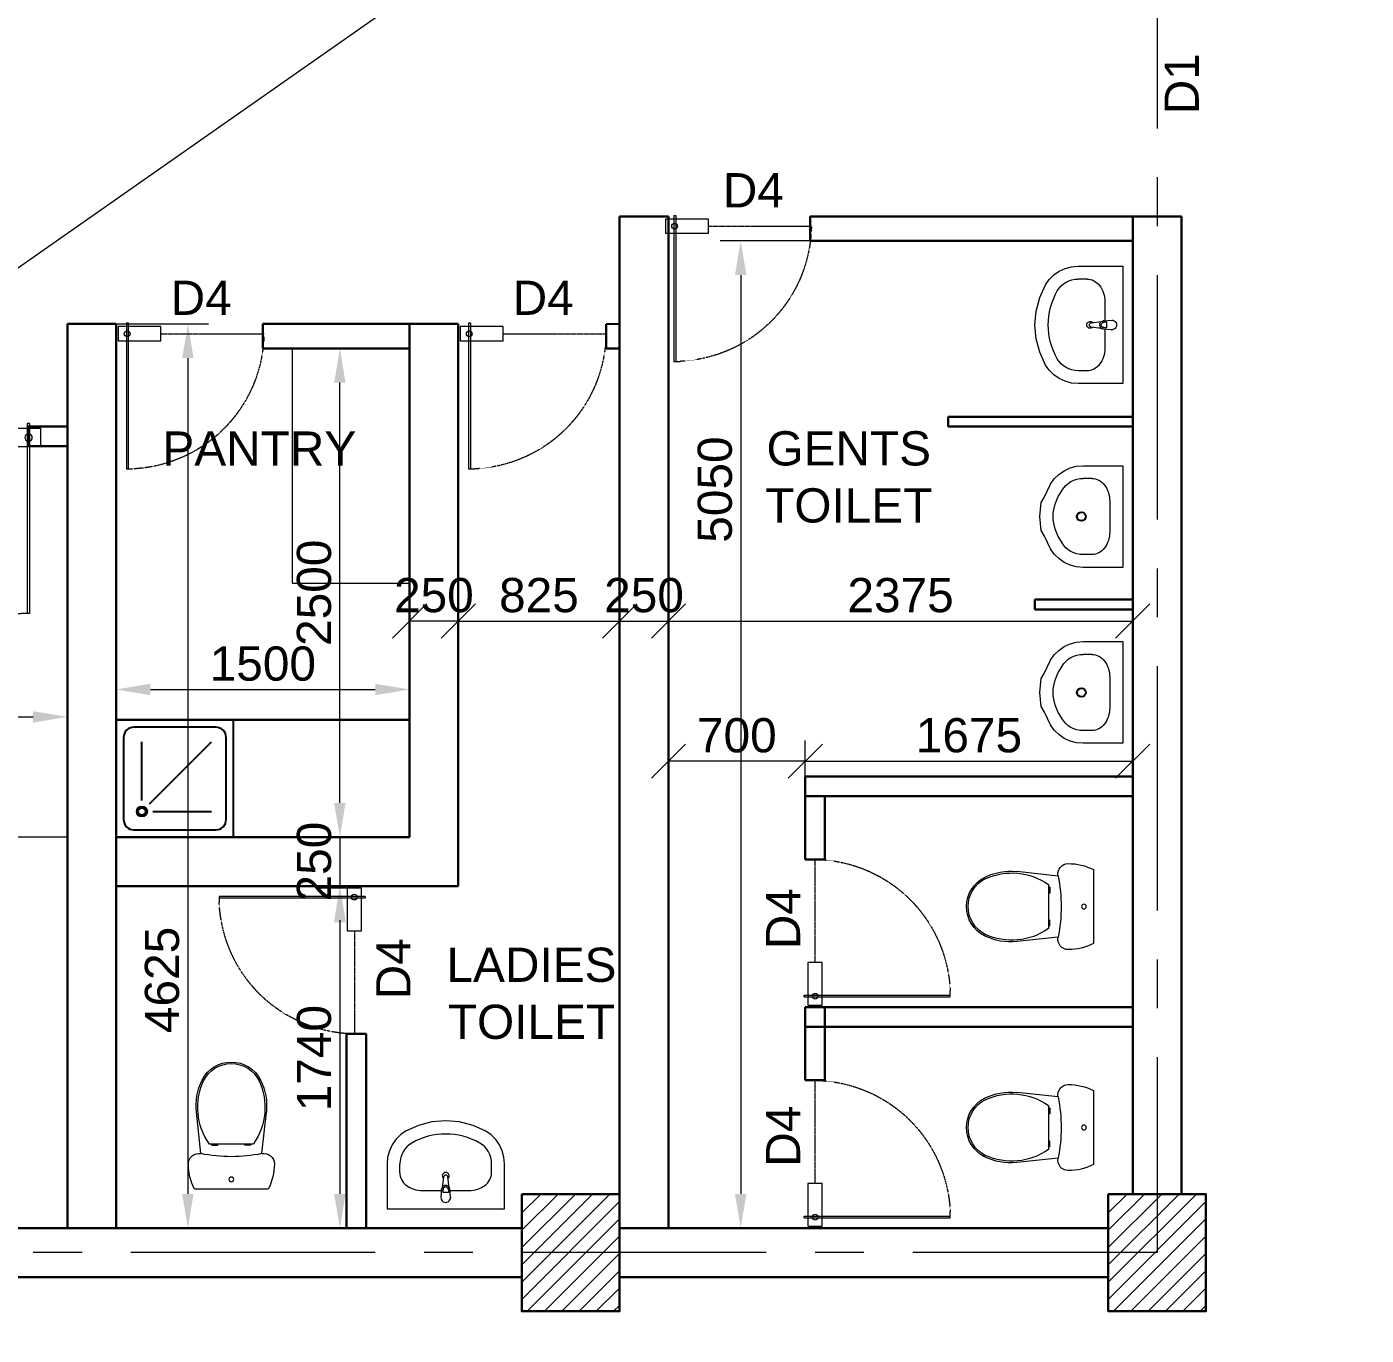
# Model space of a CAD drawing. Header units: millimetres. Extents: x 84042 to 113067, y -120347 to -99823.
# Drawn here: x 99782 to 106634, y -114821 to -108129 of the extents above; entities that cross this region are included whole.
import ezdxf

# ---------------------------------------------------------------- set-up
doc = ezdxf.new("R2010")
doc.units = ezdxf.units.MM
doc.header["$MEASUREMENT"] = 0
doc.linetypes.add('CENTER', pattern=[2, 1.25, -0.25, 0.25, -0.25])
doc.linetypes.add('DASHED2', pattern=[0.375, 0.25, -0.125])
doc.layers.get('0').update_dxf_attribs({"color": 255, "lineweight": 25})
doc.layers.add('ceco.net 360', color=7, linetype='Continuous')
doc.layers.add('ceco.net 367', color=7, linetype='Continuous')
for name, color, linetype, lineweight in [('CEN-1', 1, 'CENTER', 18), ('DIMENSION', 84, 'Continuous', 15), ('DIMLINE', 10, 'Continuous', 18), ('GLASS', 145, 'Continuous', 5), ('MAIN', 3, 'Continuous', 30), ('MAIN-4', 6, 'Continuous', 30), ('SEC', 253, 'Continuous', 15), ('TEXT-1', 7, 'Continuous', 20)]:
    doc.layers.add(name, color=color, linetype=linetype, lineweight=lineweight)
doc.styles.get("Standard").update_dxf_attribs({"font": ''})
doc.styles.get('Standard').set_extended_font_data('Arial')
doc.dimstyles.new('DIM-50', dxfattribs={"dimscale": 50, "dimtxt": 2.5, "dimasz": 2.5, "dimexe": 1.5, "dimexo": 0.05, "dimgap": 0.6, "dimtad": 1, "dimzin": 9, "dimdsep": 46, "dimtxsty": 'Standard', "dimcen": 0, "dimclrd": 32, "dimclre": 32, "dimadec": 0, "dimazin": 0, "dimtp": 0.1, "dimtm": 0.1, "dimtfac": 0.71, "dimtofl": 0, "dimtmove": 1, "dimatfit": 3, "dimfxl": 1, "dimtolj": 1, "dimtzin": 7, "dimlwd": -1, "dimlwe": -1, "dimarcsym": 1})

# ---------------------------------------------------------------- blocks, each defined once
blk = doc.blocks.new('gd1')
at = {"layer": 'GLASS', "color": 4, "linetype": 'DASHED2', "ltscale": 0.001}
blk.add_line((345380.4, -498507.9), (345380.4, -497801.8), dxfattribs=at)
at = {"layer": 'GLASS'}
for p, q in [((345331.4, -498507.9), (345429.4, -498507.9)), ((345331.4, -498801.8), (345331.4, -498507.9)), ((345429.4, -498507.9), (345429.4, -498801.8)), ((345429.4, -498801.8), (345331.4, -498801.8))]:
    blk.add_line(p, q, dxfattribs=at)
at = {"layer": 'GLASS', "color": 4}
for p, q in [((344453.9, -498744), (344453.9, -498702.2)), ((345453.9, -498732), (344453.9, -498732)), ((345453.9, -498744), (344453.9, -498744)), ((345453.9, -498744), (345453.9, -498732.3))]:
    blk.add_line(p, q, dxfattribs=at)
at = {"layer": 'GLASS', "color": 4, "linetype": 'DASHED2'}
blk.add_ellipse((345430.5, -498780.7), major_axis=(-687, 717.8), ratio=0.969274, start_param=-0.727797, end_param=0.74268, dxfattribs=at)
at = {"layer": 'GLASS', "extrusion": (8.38188e-23, -2.79396e-23, -1)}
blk.add_ellipse((345379.9, -498739.7), major_axis=(-13.9, 13.9), ratio=1, start_param=6.283185307179586, end_param=12.56637061435917, dxfattribs=at)
blk = doc.blocks.new('*D352')
at = {"layer": 'Defpoints', "color": 0, "ltscale": 100, "transparency": 16777216}
for p in [(96989.3, -111658.1), (99989.3, -111658.1), (99989.3, -111658.1)]:
    blk.add_point(p, dxfattribs=at)
at = {"layer": 'DIMLINE', "color": 32, "linetype": 'ByBlock', "ltscale": 100, "transparency": 16777216}
for p, q in [((96989.3, -111654.6), (96989.3, -111553.1)), ((99989.3, -111654.6), (99989.3, -111553.1)), ((97164.3, -111658.1), (99814.3, -111658.1))]:
    blk.add_line(p, q, dxfattribs=at)
at = {"layer": 'DIMLINE', "color": 32, "ltscale": 100, "transparency": 16777216}
for points in [[(97164.3, -111628.9), (97164.3, -111687.2), (96989.3, -111658.1)], [(99814.3, -111628.9), (99814.3, -111687.2), (99989.3, -111658.1)]]:
    blk.add_solid(points, dxfattribs=at)
at = {"layer": 'DIMLINE', "color": 0, "ltscale": 100, "transparency": 16777216, "insert": (98489.3, -111526.6), "char_height": 175, "attachment_point": 5}
blk.add_mtext('\\A1;3000', dxfattribs=at)
blk = doc.blocks.new('*D353')
at = {"layer": 'Defpoints', "color": 0, "ltscale": 100, "transparency": 16777216}
for p in [(101280.2, -109773.3), (101383.4, -109773.3), (101280.2, -112273.3)]:
    blk.add_point(p, dxfattribs=at)
at = {"layer": 'DIMLINE', "color": 32, "linetype": 'ByBlock', "ltscale": 100, "transparency": 16777216}
for p, q in [((101283.7, -109773.3), (101488.4, -109773.3)), ((101383.4, -112098.3), (101383.4, -109948.3)), ((101283.7, -112273.3), (101488.4, -112273.3))]:
    blk.add_line(p, q, dxfattribs=at)
at = {"layer": 'DIMLINE', "color": 32, "ltscale": 100, "transparency": 16777216}
for points in [[(101354.2, -109948.3), (101412.5, -109948.3), (101383.4, -109773.3)], [(101354.2, -112098.3), (101412.5, -112098.3), (101383.4, -112273.3)]]:
    blk.add_solid(points, dxfattribs=at)
at = {"layer": 'DIMLINE', "color": 0, "ltscale": 100, "transparency": 16777216, "insert": (101252, -111023.3), "char_height": 175, "attachment_point": 5, "rotation": 90}
blk.add_mtext('\\A1;2500', dxfattribs=at)
blk = doc.blocks.new('*D354')
at = {"layer": 'Defpoints', "color": 0, "ltscale": 100, "transparency": 16777216}
for p in [(100239.3, -111504.9), (101739.3, -111504.9), (101739.3, -111517.8)]:
    blk.add_point(p, dxfattribs=at)
at = {"layer": 'DIMLINE', "color": 32, "linetype": 'ByBlock', "ltscale": 100, "transparency": 16777216}
for p, q in [((100239.3, -111508.4), (100239.3, -111622.8)), ((100414.3, -111517.8), (101564.3, -111517.8)), ((101739.3, -111508.4), (101739.3, -111622.8))]:
    blk.add_line(p, q, dxfattribs=at)
at = {"layer": 'DIMLINE', "color": 32, "ltscale": 100, "transparency": 16777216}
for points in [[(100414.3, -111488.6), (100414.3, -111547), (100239.3, -111517.8)], [(101564.3, -111488.6), (101564.3, -111547), (101739.3, -111517.8)]]:
    blk.add_solid(points, dxfattribs=at)
at = {"layer": 'DIMLINE', "color": 0, "ltscale": 100, "transparency": 16777216, "insert": (100989.3, -111386.5), "char_height": 175, "attachment_point": 5}
blk.add_mtext('\\A1;1500', dxfattribs=at)
blk = doc.blocks.new('_Oblique')
at = {"color": 0, "linetype": 'ByBlock', "lineweight": -2}
blk.add_line((-0.5, -0.5), (0.5, 0.5), dxfattribs=at)
blk = doc.blocks.new('*D356')
at = {"layer": 'Defpoints', "color": 0, "ltscale": 100, "transparency": 16777216}
for p in [(101989.3, -111085.8), (102814.3, -111085.8), (102814.3, -111167.8)]:
    blk.add_point(p, dxfattribs=at)
at = {"layer": 'DIMLINE', "color": 32, "linetype": 'ByBlock', "ltscale": 100, "transparency": 16777216}
for p, q in [((101989.3, -111089.3), (101989.3, -111272.8)), ((102814.3, -111089.3), (102814.3, -111272.8)), ((101989.3, -111167.8), (102814.3, -111167.8))]:
    blk.add_line(p, q, dxfattribs=at)
at = {"layer": 'DIMLINE', "color": 32, "ltscale": 100, "transparency": 16777216, "xscale": 175, "yscale": 175, "zscale": 175, "rotation": 180}
blk.add_blockref('_Oblique', (101989.3, -111167.8), dxfattribs=at)
at = {"layer": 'DIMLINE', "color": 32, "ltscale": 100, "transparency": 16777216, "xscale": 175, "yscale": 175, "zscale": 175}
blk.add_blockref('_Oblique', (102814.3, -111167.8), dxfattribs=at)
at = {"layer": 'DIMLINE', "color": 0, "ltscale": 100, "transparency": 16777216, "insert": (102401.8, -111036.4), "char_height": 175, "attachment_point": 5}
blk.add_mtext('\\A1;825', dxfattribs=at)
blk = doc.blocks.new('*D357')
at = {"layer": 'Defpoints', "color": 0, "ltscale": 100, "transparency": 16777216}
for p in [(102814.3, -111085.8), (103064.3, -111153), (103064.3, -111167.8)]:
    blk.add_point(p, dxfattribs=at)
at = {"layer": 'DIMLINE', "color": 32, "linetype": 'ByBlock', "ltscale": 100, "transparency": 16777216}
for p, q in [((102814.3, -111089.3), (102814.3, -111272.8)), ((102814.3, -111167.8), (103064.3, -111167.8)), ((103064.3, -111156.5), (103064.3, -111272.8))]:
    blk.add_line(p, q, dxfattribs=at)
at = {"layer": 'DIMLINE', "color": 32, "ltscale": 100, "transparency": 16777216, "xscale": 175, "yscale": 175, "zscale": 175, "rotation": 180}
blk.add_blockref('_Oblique', (102814.3, -111167.8), dxfattribs=at)
at = {"layer": 'DIMLINE', "color": 32, "ltscale": 100, "transparency": 16777216, "xscale": 175, "yscale": 175, "zscale": 175}
blk.add_blockref('_Oblique', (103064.3, -111167.8), dxfattribs=at)
at = {"layer": 'DIMLINE', "color": 0, "ltscale": 100, "transparency": 16777216, "insert": (102939.3, -111036.4), "char_height": 175, "attachment_point": 5}
blk.add_mtext('\\A1;250', dxfattribs=at)
blk = doc.blocks.new('*D358')
at = {"layer": 'Defpoints', "color": 0, "ltscale": 100, "transparency": 16777216}
for p in [(103064.3, -111153), (105439.3, -111153), (105439.3, -111167.8)]:
    blk.add_point(p, dxfattribs=at)
at = {"layer": 'DIMLINE', "color": 32, "linetype": 'ByBlock', "ltscale": 100, "transparency": 16777216}
for p, q in [((103064.3, -111156.5), (103064.3, -111272.8)), ((103064.3, -111167.8), (105439.3, -111167.8)), ((105439.3, -111156.5), (105439.3, -111272.8))]:
    blk.add_line(p, q, dxfattribs=at)
at = {"layer": 'DIMLINE', "color": 32, "ltscale": 100, "transparency": 16777216, "xscale": 175, "yscale": 175, "zscale": 175, "rotation": 180}
blk.add_blockref('_Oblique', (103064.3, -111167.8), dxfattribs=at)
at = {"layer": 'DIMLINE', "color": 32, "ltscale": 100, "transparency": 16777216, "xscale": 175, "yscale": 175, "zscale": 175}
blk.add_blockref('_Oblique', (105439.3, -111167.8), dxfattribs=at)
at = {"layer": 'DIMLINE', "color": 0, "ltscale": 100, "transparency": 16777216, "insert": (104251.8, -111036.4), "char_height": 175, "attachment_point": 5}
blk.add_mtext('\\A1;2375', dxfattribs=at)
blk = doc.blocks.new('*D359')
at = {"layer": 'Defpoints', "color": 0, "ltscale": 100, "transparency": 16777216}
for p in [(101989.3, -111085.8), (101739.3, -111162.2), (101739.3, -111167.8)]:
    blk.add_point(p, dxfattribs=at)
at = {"layer": 'DIMLINE', "color": 32, "linetype": 'ByBlock', "ltscale": 100, "transparency": 16777216}
for p, q in [((101989.3, -111089.3), (101989.3, -111272.8)), ((101739.3, -111165.7), (101739.3, -111272.8)), ((101989.3, -111167.8), (101739.3, -111167.8))]:
    blk.add_line(p, q, dxfattribs=at)
at = {"layer": 'DIMLINE', "color": 32, "ltscale": 100, "transparency": 16777216, "xscale": 175, "yscale": 175, "zscale": 175, "rotation": 180}
blk.add_blockref('_Oblique', (101739.3, -111167.8), dxfattribs=at)
at = {"layer": 'DIMLINE', "color": 32, "ltscale": 100, "transparency": 16777216, "xscale": 175, "yscale": 175, "zscale": 175}
blk.add_blockref('_Oblique', (101989.3, -111167.8), dxfattribs=at)
at = {"layer": 'DIMLINE', "color": 0, "ltscale": 100, "transparency": 16777216, "insert": (101864.3, -111036.4), "char_height": 175, "attachment_point": 5}
blk.add_mtext('\\A1;250', dxfattribs=at)
blk = doc.blocks.new('*D360')
at = {"layer": 'Defpoints', "color": 0, "ltscale": 100, "transparency": 16777216}
for p in [(101280.2, -112273.3), (101383.4, -112523.3), (101421, -112523.3)]:
    blk.add_point(p, dxfattribs=at)
at = {"layer": 'DIMLINE', "color": 32, "linetype": 'ByBlock', "ltscale": 100, "transparency": 16777216}
for p, q in [((101383.4, -112098.3), (101383.4, -111923.3)), ((101283.7, -112273.3), (101488.4, -112273.3)), ((101383.4, -112273.3), (101383.4, -112523.3)), ((101417.5, -112523.3), (101278.4, -112523.3)), ((101383.4, -112698.3), (101383.4, -112873.3))]:
    blk.add_line(p, q, dxfattribs=at)
at = {"layer": 'DIMLINE', "color": 32, "ltscale": 100, "transparency": 16777216}
for points in [[(101354.2, -112098.3), (101412.5, -112098.3), (101383.4, -112273.3)], [(101354.2, -112698.3), (101412.5, -112698.3), (101383.4, -112523.3)]]:
    blk.add_solid(points, dxfattribs=at)
at = {"layer": 'DIMLINE', "color": 0, "ltscale": 100, "transparency": 16777216, "insert": (101252, -112398.3), "char_height": 175, "attachment_point": 5, "rotation": 90}
blk.add_mtext('\\A1;250', dxfattribs=at)
blk = doc.blocks.new('*D361')
at = {"layer": 'Defpoints', "color": 0, "ltscale": 100, "transparency": 16777216}
for p in [(101421, -112533.3, 0), (101383.4, -114273.3), (101421, -114273.3)]:
    blk.add_point(p, dxfattribs=at)
at = {"layer": 'DIMLINE', "color": 32, "linetype": 'ByBlock', "ltscale": 100, "transparency": 16777216}
for p, q in [((101417.5, -112533.3), (101278.4, -112533.3)), ((101383.4, -112708.3), (101383.4, -114098.3)), ((101417.5, -114273.3), (101278.4, -114273.3))]:
    blk.add_line(p, q, dxfattribs=at)
at = {"layer": 'DIMLINE', "color": 32, "ltscale": 100, "transparency": 16777216}
for points in [[(101354.2, -112708.3), (101412.5, -112708.3), (101383.4, -112533.3)], [(101354.2, -114098.3), (101412.5, -114098.3), (101383.4, -114273.3)]]:
    blk.add_solid(points, dxfattribs=at)
at = {"layer": 'DIMLINE', "color": 0, "ltscale": 100, "transparency": 16777216, "insert": (101252, -113403.3), "char_height": 175, "attachment_point": 5, "rotation": 90}
blk.add_mtext('\\A1;1740', dxfattribs=at)
blk = doc.blocks.new('*D362')
at = {"layer": 'Defpoints', "color": 0, "ltscale": 100, "transparency": 16777216}
for p in [(103941.4, -109223.3), (103434, -114273.3), (104106.9, -114273.3)]:
    blk.add_point(p, dxfattribs=at)
at = {"layer": 'DIMLINE', "color": 32, "linetype": 'ByBlock', "ltscale": 100, "transparency": 16777216}
for p, q in [((103937.9, -109223.3), (103329, -109223.3)), ((103434, -109398.3), (103434, -114098.3)), ((104103.4, -114273.3), (103329, -114273.3))]:
    blk.add_line(p, q, dxfattribs=at)
at = {"layer": 'DIMLINE', "color": 32, "ltscale": 100, "transparency": 16777216}
for points in [[(103404.8, -109398.3), (103463.1, -109398.3), (103434, -109223.3)], [(103404.8, -114098.3), (103463.1, -114098.3), (103434, -114273.3)]]:
    blk.add_solid(points, dxfattribs=at)
at = {"layer": 'DIMLINE', "color": 0, "ltscale": 100, "transparency": 16777216, "insert": (103302.6, -110495.5), "char_height": 175, "attachment_point": 5, "rotation": 90}
blk.add_mtext('\\A1;5050', dxfattribs=at)
blk = doc.blocks.new('*D367')
at = {"layer": 'Defpoints', "color": 0, "ltscale": 100, "transparency": 16777216}
for p in [(105439.3, -111884.5), (103764.3, -111963.3), (105439.3, -111963.3, 0)]:
    blk.add_point(p, dxfattribs=at)
at = {"layer": 'DIMLINE', "color": 32, "linetype": 'ByBlock', "ltscale": 100, "transparency": 16777216}
for p, q in [((103764.3, -111959.8), (103764.3, -111779.5)), ((105439.3, -111959.8), (105439.3, -111779.5)), ((103764.3, -111884.5), (105439.3, -111884.5))]:
    blk.add_line(p, q, dxfattribs=at)
at = {"layer": 'DIMLINE', "color": 32, "ltscale": 100, "transparency": 16777216, "xscale": 175, "yscale": 175, "zscale": 175, "rotation": 180}
blk.add_blockref('_Oblique', (103764.3, -111884.5), dxfattribs=at)
at = {"layer": 'DIMLINE', "color": 32, "ltscale": 100, "transparency": 16777216, "xscale": 175, "yscale": 175, "zscale": 175}
blk.add_blockref('_Oblique', (105439.3, -111884.5), dxfattribs=at)
at = {"layer": 'DIMLINE', "color": 0, "ltscale": 100, "transparency": 16777216, "insert": (104601.8, -111753.1), "char_height": 175, "attachment_point": 5}
blk.add_mtext('\\A1;1675', dxfattribs=at)
blk = doc.blocks.new('*D368')
at = {"layer": 'Defpoints', "color": 0, "ltscale": 100, "transparency": 16777216}
for p in [(103064.3, -111884.5), (103064.3, -111922.6), (103764.3, -111963.3)]:
    blk.add_point(p, dxfattribs=at)
at = {"layer": 'DIMLINE', "color": 32, "linetype": 'ByBlock', "ltscale": 100, "transparency": 16777216}
for p, q in [((103064.3, -111919.1), (103064.3, -111779.5)), ((103764.3, -111959.8), (103764.3, -111779.5)), ((103764.3, -111884.5), (103064.3, -111884.5))]:
    blk.add_line(p, q, dxfattribs=at)
at = {"layer": 'DIMLINE', "color": 32, "ltscale": 100, "transparency": 16777216, "xscale": 175, "yscale": 175, "zscale": 175, "rotation": 180}
blk.add_blockref('_Oblique', (103064.3, -111884.5), dxfattribs=at)
at = {"layer": 'DIMLINE', "color": 32, "ltscale": 100, "transparency": 16777216, "xscale": 175, "yscale": 175, "zscale": 175}
blk.add_blockref('_Oblique', (103764.3, -111884.5), dxfattribs=at)
at = {"layer": 'DIMLINE', "color": 0, "ltscale": 100, "transparency": 16777216, "insert": (103414.3, -111753.1), "char_height": 175, "attachment_point": 5}
blk.add_mtext('\\A1;700', dxfattribs=at)
blk = doc.blocks.new('*D385')
at = {"layer": 'Defpoints', "color": 0, "ltscale": 100, "transparency": 16777216}
for p in [(100239.3, -109648.3), (100239.3, -114273.3), (100605.8, -114273.3)]:
    blk.add_point(p, dxfattribs=at)
at = {"layer": 'DIMLINE', "color": 32, "linetype": 'ByBlock', "ltscale": 100, "transparency": 16777216}
for p, q in [((100242.8, -109648.3), (100710.8, -109648.3)), ((100605.8, -109823.3), (100605.8, -114098.3)), ((100242.8, -114273.3), (100710.8, -114273.3))]:
    blk.add_line(p, q, dxfattribs=at)
at = {"layer": 'DIMLINE', "color": 32, "ltscale": 100, "transparency": 16777216}
for points in [[(100576.6, -109823.3), (100634.9, -109823.3), (100605.8, -109648.3)], [(100576.6, -114098.3), (100634.9, -114098.3), (100605.8, -114273.3)]]:
    blk.add_solid(points, dxfattribs=at)
at = {"layer": 'DIMLINE', "color": 0, "ltscale": 100, "transparency": 16777216, "insert": (100474.4, -113003.5), "char_height": 175, "attachment_point": 5, "rotation": 90}
blk.add_mtext('\\A1;4625', dxfattribs=at)

msp = doc.modelspace()

# ---------------------------------------------------------------- hatches: boundary and pattern name
at = {"layer": 'SEC', "ltscale": 100}
h = msp.add_hatch(dxfattribs=at)
h.set_pattern_fill('ANSI31', color=8, scale=500)
h.set_pattern_definition([(45, (35097.5, -95233.595), (-44.194174, 44.194174), [])])
h.paths.add_polyline_path([(102314.261, -114098.317), (102814.261, -114098.317), (102814.261, -114698.317), (102314.261, -114698.317)])
h = msp.add_hatch(dxfattribs=at)
h.set_pattern_fill('ANSI31', color=8, scale=500)
h.set_pattern_definition([(45, (38097.5, -95233.595), (-44.194174, 44.194174), [])])
h.paths.add_polyline_path([(105314.261, -114098.317), (105814.261, -114098.317), (105814.261, -114698.317), (105314.261, -114698.317)])

# ---------------------------------------------------------------- linework, layer by layer
at = {"layer": 'ceco.net 360', "linetype": 'Continuous'}
for centre in [(105177.193, -110633.317, 0), (105177.193, -111533.317, 0)]:
    msp.add_circle(centre, 22.79, dxfattribs=at)
at = {"layer": 'ceco.net 367', "linetype": 'Continuous'}
for p, q in [((100839.261, -111673.317), (100239.261, -111673.317)), ((100239.261, -111673.317), (100239.261, -112273.317)), ((100839.261, -112273.317), (100839.261, -111673.317)), ((100749.261, -111710.817), (100329.261, -111710.817)), ((100276.761, -111763.317), (100276.761, -112183.317)), ((100370.511, -112085.817), (100370.511, -111785.817)), ((100410.286, -112102.292), (100726.761, -111785.817)), ((100801.761, -112183.317), (100801.761, -111763.317)), ((100426.761, -112142.067), (100726.761, -112142.067)), ((100329.261, -112235.817), (100749.261, -112235.817)), ((100239.261, -112273.317), (100839.261, -112273.317))]:
    msp.add_line(p, q, dxfattribs=at)
for centre, major_axis, start_param, end_param in [((100329.261, -111763.317), (-37.123, -37.123), 3.92699082, 5.49778714), ((100749.261, -111763.317), (-37.123, 37.123), 3.92699082, 5.49778714), ((100370.511, -112142.067), (-18.562, 18.562), 5.49778714, 11.78097245), ((100370.511, -112142.067), (-13.258, 13.258), 5.49778714, 11.78097245), ((100329.261, -112183.317), (-37.123, 37.123), 0.78539816, 2.35619449), ((100749.261, -112183.317), (-37.123, -37.123), 0.78539816, 2.35619449)]:
    msp.add_ellipse(centre, major_axis=major_axis, ratio=1, start_param=start_param, end_param=end_param, dxfattribs=at)
at = {"layer": 'CEN-1', "ltscale": 1000}
msp.add_lwpolyline([(85564.261, -101398.317), (105564.261, -101398.317), (105564.261, -114398.317), (85564.261, -114398.317)], close=True, dxfattribs=at)
at = {"layer": 'DIMLINE', "ltscale": 100}
msp.add_line((84042.16, -120347.059), (113066.679, -100029.896), dxfattribs=at)
at = {"layer": 'MAIN', "linetype": 'Continuous', "lineweight": 20}
for p, q in [((105093.804, -109364.804, 0), (105126.448, -109356.212, 0)), ((105126.448, -109356.212, 0), (105160.17, -109353.317, 0)), ((105160.17, -109353.317, 0), (105389.261, -109353.317, 0)), ((105389.261, -109353.317, 0), (105389.261, -109953.317, 0)), ((104993.67, -109448.143, 0), (105012.401, -109421.165, 0)), ((105012.401, -109421.165, 0), (105035.854, -109397.808, 0)), ((105035.854, -109397.808, 0), (105063.281, -109378.818, 0)), ((105063.281, -109378.818, 0), (105093.804, -109364.804, 0)), ((105205.989, -109418.534, 0), (105160.17, -109418.534, 0)), ((104963.729, -109513.335, 0), (104993.67, -109448.143, 0)), ((104945.43, -109582.355, 0), (104963.729, -109513.335, 0)), ((105296.943, -109534.491, 0), (105296.943, -109631.654, 0)), ((104939.275, -109653.317, 0), (104945.43, -109582.355, 0)), ((105227.543, -109642.217, 0), (105280.477, -109635.587, 0)), ((105289.99, -109632.317, 0), (105331.943, -109628.317, 0)), ((104945.43, -109724.278, 0), (104939.275, -109653.317, 0)), ((105280.477, -109671.047, 0), (105227.543, -109664.417, 0)), ((105331.943, -109678.317, 0), (105289.99, -109674.317, 0)), ((105307.033, -109639.717, 0), (105292.162, -109639.717, 0)), ((105292.162, -109666.917, 0), (105307.033, -109666.917, 0)), ((105296.943, -109674.98, 0), (105296.943, -109772.143, 0)), ((105307.033, -109666.917, 0), (105307.033, -109639.717, 0)), ((104963.729, -109793.299, 0), (104945.43, -109724.278, 0)), ((104993.67, -109858.491, 0), (104963.729, -109793.299, 0)), ((105012.401, -109885.469, 0), (104993.67, -109858.491, 0)), ((105035.854, -109908.826, 0), (105012.401, -109885.469, 0)), ((105063.281, -109927.815, 0), (105035.854, -109908.826, 0)), ((105205.989, -109888.099, 0), (105160.17, -109888.099, 0)), ((105093.804, -109941.83, 0), (105063.281, -109927.815, 0)), ((105126.448, -109950.422, 0), (105093.804, -109941.83, 0)), ((105160.17, -109953.317, 0), (105126.448, -109950.422, 0)), ((105389.261, -109953.317, 0), (105160.17, -109953.317, 0)), ((105088.281, -110398.818, 0), (105118.804, -110384.804, 0)), ((105118.804, -110384.804, 0), (105151.448, -110376.212, 0)), ((105151.448, -110376.212, 0), (105185.17, -110373.317, 0)), ((105185.17, -110373.317, 0), (105389.261, -110373.317, 0)), ((105389.261, -110373.317, 0), (105389.261, -110893.317, 0)), ((105018.67, -110468.143, 0), (105037.401, -110441.165, 0)), ((105037.401, -110441.165, 0), (105060.854, -110417.808, 0)), ((105060.854, -110417.808, 0), (105088.281, -110398.818, 0)), ((105230.989, -110438.534, 0), (105185.17, -110438.534, 0)), ((104988.729, -110533.335, 0), (105018.67, -110468.143, 0)), ((104964.275, -110633.317, 0), (104970.43, -110562.355, 0)), ((104970.43, -110562.355, 0), (104988.729, -110533.335, 0)), ((105321.943, -110554.491, 0), (105321.943, -110712.143, 0)), ((104970.43, -110704.278, 0), (104964.275, -110633.317, 0)), ((104988.729, -110733.299, 0), (104970.43, -110704.278, 0)), ((105018.67, -110798.491, 0), (104988.729, -110733.299, 0)), ((105037.401, -110825.469, 0), (105018.67, -110798.491, 0)), ((105060.854, -110848.826, 0), (105037.401, -110825.469, 0)), ((105088.281, -110867.815, 0), (105060.854, -110848.826, 0)), ((105118.804, -110881.83, 0), (105088.281, -110867.815, 0)), ((105230.989, -110828.099, 0), (105185.17, -110828.099, 0)), ((105151.448, -110890.422, 0), (105118.804, -110881.83, 0)), ((105185.17, -110893.317, 0), (105151.448, -110890.422, 0)), ((105389.261, -110893.317, 0), (105185.17, -110893.317, 0)), ((105118.804, -111284.804, 0), (105151.448, -111276.212, 0)), ((105151.448, -111276.212, 0), (105185.17, -111273.317, 0)), ((105185.17, -111273.317, 0), (105389.261, -111273.317, 0)), ((105389.261, -111273.317, 0), (105389.261, -111793.317, 0)), ((105018.67, -111368.143, 0), (105037.401, -111341.165, 0)), ((105037.401, -111341.165, 0), (105060.854, -111317.808, 0)), ((105060.854, -111317.808, 0), (105088.281, -111298.818, 0)), ((105088.281, -111298.818, 0), (105118.804, -111284.804, 0)), ((105230.989, -111338.534, 0), (105185.17, -111338.534, 0)), ((104988.729, -111433.335, 0), (105018.67, -111368.143, 0)), ((104964.275, -111533.317, 0), (104970.43, -111462.355, 0)), ((104970.43, -111462.355, 0), (104988.729, -111433.335, 0)), ((105321.943, -111454.491, 0), (105321.943, -111612.143, 0)), ((104970.43, -111604.278, 0), (104964.275, -111533.317, 0)), ((104988.729, -111633.299, 0), (104970.43, -111604.278, 0)), ((105018.67, -111698.491, 0), (104988.729, -111633.299, 0)), ((105037.401, -111725.469, 0), (105018.67, -111698.491, 0)), ((105060.854, -111748.826, 0), (105037.401, -111725.469, 0)), ((105088.281, -111767.815, 0), (105060.854, -111748.826, 0)), ((105230.989, -111728.099, 0), (105185.17, -111728.099, 0)), ((105118.804, -111781.83, 0), (105088.281, -111767.815, 0)), ((105151.448, -111790.422, 0), (105118.804, -111781.83, 0)), ((105185.17, -111793.317, 0), (105151.448, -111790.422, 0)), ((105389.261, -111793.317, 0), (105185.17, -111793.317, 0)), ((105239.261, -112439.402), (105239.261, -112817.232)), ((105057.866, -112472.042), (104846.238, -112449.281)), ((105008.517, -112515.803), (105008.517, -112740.832)), ((105057.866, -112784.592), (104846.238, -112807.352)), ((105057.866, -113602.042), (104846.238, -113579.281)), ((105239.261, -113569.402), (105239.261, -113947.232)), ((105008.517, -113645.803), (105008.517, -113870.832)), ((100671.901, -113891.922), (100649.141, -113680.294)), ((100984.451, -113891.922), (101007.212, -113680.294)), ((101785.017, -113747.785), (101719.826, -113777.726)), ((101854.038, -113729.486), (101785.017, -113747.785)), ((101925, -113723.33), (101854.038, -113729.486)), ((101995.961, -113729.486), (101925, -113723.33)), ((102064.982, -113747.785), (101995.961, -113729.486)), ((102130.173, -113777.726), (102064.982, -113747.785)), ((101692.847, -113796.457), (101669.49, -113819.91)), ((101719.826, -113777.726), (101692.847, -113796.457)), ((102157.152, -113796.457), (102130.173, -113777.726)), ((102180.509, -113819.91), (102157.152, -113796.457)), ((100940.69, -113842.573), (100715.66, -113842.573)), ((101636.486, -113877.86), (101627.894, -113910.504)), ((101650.501, -113847.337), (101636.486, -113877.86)), ((101669.49, -113819.91), (101650.501, -113847.337)), ((102199.498, -113847.337), (102180.509, -113819.91)), ((102213.513, -113877.86), (102199.498, -113847.337)), ((102222.105, -113910.504), (102213.513, -113877.86)), ((101627.894, -113910.504), (101625, -113944.226)), ((101625, -113944.226), (101625, -114173.317)), ((101690.217, -113990.044), (101690.217, -113944.226)), ((102159.782, -113990.044), (102159.782, -113944.226)), ((102225, -113944.226), (102222.105, -113910.504)), ((102225, -114173.317), (102225, -113944.226)), ((105057.866, -113914.592), (104846.238, -113937.352)), ((101913.9, -114011.599), (101907.27, -114064.532)), ((101942.729, -114064.532), (101936.1, -114011.599)), ((101017.091, -114073.317), (100639.261, -114073.317)), ((101806.173, -114080.999), (101903.337, -114080.999)), ((101904, -114074.046), (101900, -114115.999)), ((101911.4, -114091.088), (101911.4, -114076.218)), ((101938.6, -114076.218), (101938.6, -114091.088)), ((101950, -114115.999), (101946, -114074.046)), ((101946.662, -114080.999), (102043.826, -114080.999)), ((101938.6, -114091.088), (101911.4, -114091.088)), ((101625, -114173.317), (102225, -114173.317))]:
    msp.add_line(p, q, dxfattribs=at)
at = {"layer": 'MAIN', "ltscale": 1000}
for p, q in [((104939.261, -111108.317, 0), (104939.261, -111058.317, 0)), ((105439.261, -111058.317, 0), (104939.261, -111058.317, 0)), ((105439.261, -111108.317, 0), (104939.261, -111108.317, 0))]:
    msp.add_line(p, q, dxfattribs=at)
at = {"layer": 'MAIN', "lineweight": 20}
for p, q in [((105015.091, -112529.212), (105008.517, -112529.212)), ((105015.091, -112559.111), (105008.517, -112559.111)), ((105015.091, -112529.212), (105015.091, -112559.111)), ((105015.091, -112697.525), (105008.517, -112697.525)), ((105015.091, -112727.424), (105015.091, -112697.525)), ((105015.091, -112727.424), (105008.517, -112727.424)), ((105015.091, -113659.212), (105008.517, -113659.212)), ((105015.091, -113659.212), (105015.091, -113689.111)), ((105015.091, -113689.111), (105008.517, -113689.111)), ((100729.069, -113849.147), (100729.069, -113842.573)), ((100729.069, -113849.147), (100758.968, -113849.147)), ((100758.968, -113849.147), (100758.968, -113842.573)), ((100897.382, -113849.147), (100897.382, -113842.573)), ((100927.281, -113849.147), (100897.382, -113849.147)), ((100927.281, -113849.147), (100927.281, -113842.573)), ((105015.091, -113827.525), (105008.517, -113827.525)), ((105015.091, -113857.424), (105008.517, -113857.424)), ((105015.091, -113857.424), (105015.091, -113827.525))]:
    msp.add_line(p, q, dxfattribs=at)
at = {"layer": 'MAIN', "color": 0, "lineweight": 20}
for points in [[(101739.261, -110973.317), (101739.261, -109773.317), (101139.261, -109773.317), (101139.261, -110973.317)], [(99389.261, -112273.317), (99389.261, -114273.317), (99989.261, -114273.317), (99989.261, -112273.317)]]:
    msp.add_lwpolyline(points, close=True, dxfattribs=at)
at = {"layer": 'MAIN', "color": 6}
for points in [[(99789.261, -110173.317), (99989.261, -110173.317)], [(99789.261, -110273.317), (99989.261, -110273.317)]]:
    msp.add_lwpolyline(points, dxfattribs=at)
at = {"layer": 'MAIN', "ltscale": 100}
for points in [[(102314.261, -114098.317), (102814.261, -114098.317), (102814.261, -114698.317), (102314.261, -114698.317)], [(105314.261, -114098.317), (105814.261, -114098.317), (105814.261, -114698.317), (105314.261, -114698.317)]]:
    msp.add_lwpolyline(points, close=True, dxfattribs=at)
at = {"layer": 'MAIN', "color": 6}
msp.add_polyline3d([(101517.091, -113279.702, 0), (101517.091, -114273.317, 0), (101417.091, -114273.317, 0), (101417.091, -113279.702, 0), (101517.091, -113279.702, 0)], dxfattribs=at)
at = {"layer": 'MAIN', "linetype": 'Continuous', "lineweight": 20, "extrusion": (0, 0, -1)}
for centre, major_axis, ratio, start_param, end_param in [((105160.17, -109534.465, 0), (121.2, 0), 0.95652174, 3.63856748, 4.71238898), ((105205.989, -109534.621, 0), (0, 116.066), 0.78364566, 0, 1.57079633), ((105389.261, -109653.317, 0), (381.818, 0), 0.95652174, 2.64461781, 3.63856749), ((105221.761, -109653.317, 0), (12.374, -12.374), 1, 6.2513512, 11.02740839), ((105291.89, -109653.317, 0), (14.91, 14.91), 1, 2.92815678, 4.92582485), ((105291.89, -109653.317, 0), (14.91, -14.91), 1, 3.35502852, 3.83676415), ((105331.943, -109653.317, 0), (17.678, 17.678), 1, 5.49778714, 8.6393798), ((105228.933, -109653.317, 0), (7.91, -7.91), 1, 0.90999591, 3.80239307), ((105292.162, -109653.317, 0), (9.617, 9.617), 1, 2.35619449, 5.49778714), ((105291.89, -109653.317, 0), (14.91, 14.91), 1, 2.44642116, 2.92815678), ((105205.989, -109772.013, 0), (0, -116.066), 0.78364566, -1.57079633, 0), ((105160.17, -109772.169, 0), (121.2, 0), 0.95652174, 1.57079633, 2.64461782), ((105185.17, -110554.465, 0), (121.2, 0), 0.95652174, 3.63856748, 4.71238898), ((105230.989, -110554.621, 0), (0, 116.066), 0.78364566, 0, 1.57079633), ((105414.261, -110633.317, 0), (381.818, 0), 0.73678847, 2.64461781, 3.63856749), ((105230.989, -110712.013, 0), (0, -116.066), 0.78364566, -1.57079633, 0), ((105185.17, -110712.169, 0), (121.2, 0), 0.95652174, 1.57079633, 2.64461782), ((105185.17, -111454.465, 0), (121.2, 0), 0.95652174, 3.63856748, 4.71238898), ((105230.989, -111454.621, 0), (0, 116.066), 0.78364566, 0, 1.57079633), ((105414.261, -111533.317, 0), (381.818, 0), 0.73678847, 2.64461781, 3.63856749), ((105230.989, -111612.013, 0), (0, -116.066), 0.78364566, -1.57079633, 0), ((105185.17, -111612.169, 0), (121.2, 0), 0.95652174, 1.57079633, 2.64461782), ((104814.403, -112747.458), (0, 299.882), 0.99630021, -0.46034997, 0.10675507), ((104820.951, -112784.237), (0, 327.871), 0.99630021, -0.42847005, 0.61162275), ((105109.755, -112461.462), (0, -53.145), 0.99630021, 1.3704015, 3.14155712), ((105109.755, -112695.637), (0, 287.32), 0.99630021, -0.00000828, 0.46946631), ((104755.537, -112628.317), (0, 166.894), 0.99630021, 3.60191601, 5.82285856), ((104755.548, -112628.322), (0, 158.858), 0.99630021, 3.60199022, 5.82280807), ((104291.465, -112628.317), (0, 784.96), 0.99630021, 1.37036961, 1.77122245), ((104291.455, -112628.316), (0, -784.97), 0.99630021, 4.51196766, 4.91281386), ((104814.403, -112509.178), (0, -299.882), 0.99630021, -0.10675507, 0.46034997), ((104820.951, -112472.399), (0, -327.871), 0.99630021, -0.61162275, 0.42847005), ((105109.755, -112795.172), (0, 53.145), 0.99630021, 3.14162819, 4.91278381), ((105109.755, -112560.996), (0, -287.32), 0.99630021, -0.46946631, 0.00000828), ((100828.176, -113589.593), (166.894, 0), 0.99630021, 3.60191601, 5.82285856), ((100828.171, -113589.604), (158.858, 0), 0.99630021, 3.60199022, 5.82280807), ((100984.094, -113655.007), (-327.871, 0), 0.99630021, -0.61162275, 0.42847005), ((100947.315, -113648.459), (-299.882, 0), 0.99630021, -0.10675507, 0.46034997), ((100672.256, -113655.007), (327.871, 0), 0.99630021, -0.42847005, 0.61162275), ((100709.035, -113648.459), (299.882, 0), 0.99630021, -0.46034997, 0.10675507), ((105109.755, -113591.462), (0, -53.145), 0.99630021, 1.3704015, 3.14155712), ((105109.755, -113825.637), (0, 287.32), 0.99630021, -0.00000828, 0.46946631), ((104755.537, -113758.317), (0, 166.894), 0.99630021, 3.60191601, 5.82285856), ((104814.403, -113877.458), (0, 299.882), 0.99630021, -0.46034997, 0.10675507), ((104820.951, -113914.237), (0, 327.871), 0.99630021, -0.42847005, 0.61162275), ((104291.465, -113758.317), (0, 784.96), 0.99630021, 1.37036961, 1.77122245), ((104291.455, -113758.316), (0, -784.97), 0.99630021, 4.51196766, 4.91281386), ((104755.548, -113758.322), (0, 158.858), 0.99630021, 3.60199022, 5.82280807), ((104820.951, -113602.399), (0, -327.871), 0.99630021, -0.61162275, 0.42847005), ((100661.321, -113943.811), (53.145, 0), 0.99630021, 3.14162819, 4.91278381), ((100895.497, -113943.811), (-287.32, 0), 0.99630021, -0.46946631, 0.00000828), ((100828.177, -113125.511), (-784.97, 0), 0.99630021, 4.51196766, 4.91281386), ((100828.176, -113125.521), (784.96, 0), 0.99630021, 1.37036961, 1.77122245), ((100995.031, -113943.811), (-53.145, 0), 0.99630021, 1.3704015, 3.14155712), ((100760.856, -113943.811), (287.32, 0), 0.99630021, -0.00000828, 0.46946631), ((104814.403, -113639.178), (0, -299.882), 0.99630021, -0.10675507, 0.46034997), ((105109.755, -113925.172), (0, 53.145), 0.99630021, 3.14162819, 4.91278381), ((105109.755, -113690.996), (0, -287.32), 0.99630021, -0.46946631, 0.00000828)]:
    msp.add_ellipse(centre, major_axis=major_axis, ratio=ratio, start_param=start_param, end_param=end_param, dxfattribs=at)
for centre, major_axis in [((105189.525, -112628.317), (0, 12.187)), ((105189.525, -113758.317), (0, 12.187)), ((100828.176, -114023.58), (12.187, 0))]:
    msp.add_ellipse(centre, major_axis=major_axis, ratio=0.99630021, dxfattribs=at)
at = {"layer": 'MAIN', "linetype": 'Continuous', "lineweight": 20}
for centre, major_axis, ratio, start_param, end_param in [((101925, -114173.317), (0, -381.818), 0.95652174, 2.64461781, 3.63856749), ((101806.147, -113944.226), (0, -121.2), 0.95652174, 3.63856748, 4.71238898), ((102043.852, -113944.226), (0, -121.2), 0.95652174, 1.57079633, 2.64461782), ((101806.304, -113990.044), (-116.066, 0), 0.78364566, 0, 1.57079633), ((101925, -114005.817), (12.374, -12.374), 1, 6.2513512, 11.02740839), ((101925, -114012.989), (7.91, -7.91), 1, 0.90999591, 3.80239307), ((102043.695, -113990.044), (116.066, 0), 0.78364566, -1.57079633, 0), ((101925, -114075.946), (14.91, -14.91), 1, 3.35502852, 3.83676415), ((101925, -114075.946), (-14.91, -14.91), 1, 2.92815678, 4.92582485), ((101925, -114076.218), (-9.617, -9.617), 1, 2.35619449, 5.49778714), ((101925, -114075.946), (-14.91, -14.91), 1, 2.44642116, 2.92815678), ((101925, -114115.999), (-17.678, -17.678), 1, 5.49778714, 8.6393798)]:
    msp.add_ellipse(centre, major_axis=major_axis, ratio=ratio, start_param=start_param, end_param=end_param, dxfattribs=at)
for p in [(105289.99, -109632.317, 0), (105227.543, -109642.217, 0), (105280.477, -109671.047, 0), (105331.943, -109678.317, 0), (101913.9, -114011.599), (101904, -114074.046), (101942.729, -114064.532), (101950, -114115.999)]:
    msp.add_point(p, dxfattribs=at)
at = {"layer": 'MAIN-4', "ltscale": 1000}
for p, q in [((102814.261, -114273.317), (102814.261, -109098.317)), ((102814.261, -109098.317), (103064.261, -109098.317)), ((103064.261, -114273.317), (103064.261, -109098.317)), ((103789.714, -109098.317), (105439.261, -109098.317)), ((103789.714, -109098.317), (103789.714, -109223.317)), ((105689.261, -109098.317), (105439.261, -109098.317)), ((103789.714, -109223.317), (105439.261, -109223.317)), ((99989.261, -114273.317), (99989.261, -109648.317)), ((100239.261, -109648.317), (99989.261, -109648.317)), ((100239.261, -114273.317), (100239.261, -109648.317)), ((100989.261, -109648.317), (101989.261, -109648.317)), ((100989.261, -109648.317), (100989.261, -109773.317)), ((101739.261, -112273.317), (101739.261, -109648.317)), ((101989.261, -112523.317), (101989.261, -109648.317)), ((102745.184, -109648.78, 0), (102814.261, -109648.317, 0)), ((102745.184, -109648.78, 0), (102745.184, -109773.78, 0)), ((100989.261, -109773.317), (101739.261, -109773.317)), ((102745.184, -109773.78, 0), (102814.261, -109773.317, 0)), ((99789.261, -110273.317), (99789.261, -110173.317)), ((104495.646, -110123.317), (105439.261, -110123.317, 0)), ((104495.646, -110173.317), (104495.646, -110123.317)), ((104495.646, -110173.317), (105439.261, -110173.317, 0)), ((100239.261, -111673.317), (101739.261, -111673.317)), ((103764.261, -111963.317), (105439.261, -111963.317, 0)), ((103764.261, -112063.317), (103764.261, -111963.317)), ((103764.261, -112063.317), (105439.261, -112063.317, 0)), ((101739.261, -112273.317), (100239.261, -112273.317)), ((103764.261, -112386.932, 0), (103864.261, -112386.932)), ((101989.261, -112523.317), (100239.261, -112523.317)), ((103764.261, -113143.316, 0), (105439.261, -113143.326)), ((103764.261, -113243.316, 0), (105439.261, -113243.326)), ((103764.261, -113516.932, 0), (103864.261, -113516.932, 0))]:
    msp.add_line(p, q, dxfattribs=at)
for points in [[(105439.261, -114098.317), (105439.261, -109098.317)], [(105689.261, -114098.317), (105689.261, -109098.317)], [(103764.261, -112386.932), (103764.261, -112063.317)], [(103864.261, -112386.932), (103864.261, -112063.317)], [(103764.261, -113516.932), (103764.261, -113143.316)], [(103864.261, -113516.932), (103864.261, -113143.317)], [(97146.261, -114273.317), (102314.261, -114273.317)], [(102814.261, -114273.317), (105314.261, -114273.317)], [(97146.261, -114523.317), (102314.261, -114523.317)], [(102814.261, -114523.317), (105314.261, -114523.317)]]:
    msp.add_lwpolyline(points, dxfattribs=at)

# ---------------------------------------------------------------- block references
at = {"layer": 'DIMENSION', "color": 0, "linetype": 'Continuous', "lineweight": 0, "extrusion": (-2.30152e-07, 5.25887e-07, 1), "zscale": 0.746371390228859, "rotation": 270.0000075149937}
for p, xscale, yscale in [((475340.719, -366930.315, -0.081), -0.7463713902288643, 0.7463713902288616), ((472540.267, -367480.315, -0.081), -0.7463713902288641, 0.7463713902288613), ((474290.267, -367480.315, -0.081), -0.7463713902288643, 0.7463713902288616)]:
    msp.add_blockref('gd1', p, dxfattribs=dict(at, xscale=xscale, yscale=yscale))
at = {"layer": 'DIMENSION', "color": 0, "linetype": 'Continuous', "lineweight": 0, "extrusion": (2.30152e-07, 5.25887e-07, 1), "xscale": 0.9719561145201425, "yscale": 0.9719561145201425, "zscale": 0.9719561145201425, "rotation": 89.99999248500626}
msp.add_blockref('gd1', (-384962.384, -445923.595, -0.035), dxfattribs=at)
at = {"layer": 'DIMENSION', "color": 0, "linetype": 'Continuous', "lineweight": 0, "extrusion": (-5.25887e-07, -2.30152e-07, 1), "xscale": -0.7463713902288639, "yscale": 0.7463713902288612, "zscale": 0.746371390228859, "rotation": 7.5149867929e-06}
for p in [(361596.268, 259158.141, -0.029), (361596.268, 258028.141, -0.028)]:
    msp.add_blockref('gd1', p, dxfattribs=at)
at = {"layer": 'DIMENSION', "color": 0, "linetype": 'Continuous', "lineweight": 0, "extrusion": (5.25887e-07, 2.30152e-07, 1), "xscale": -0.7463713902288628, "yscale": 0.7463713902288628, "zscale": 0.7463713902288621, "rotation": 180.0000075149868}
msp.add_blockref('gd1', (-156324.455, -484824.775, 0.027), dxfattribs=at)

# ---------------------------------------------------------------- texts
at = {"layer": 'TEXT-1', "char_height": 175, "width": 481.13063, "attachment_point": 1, "rotation": 90}
for s, insert in [('\\pxqc;D1', (105602.774, -108660.426)), ('\\pxqc;D4', (103563.198, -112930.627)), ('\\pxqc;D4', (101569.296, -113187.088)), ('\\pxqc;D4', (103563.198, -114043.338))]:
    msp.add_mtext(s, dxfattribs=dict(at, insert=insert))
at = {"layer": 'TEXT-1', "char_height": 175, "width": 259.85607, "attachment_point": 3}
for s, insert in [('\\pxqc;D4', (103628.595, -108877.01)), ('\\pxqc;D4', (100803.595, -109427.01)), ('\\pxqc;D4', (102553.595, -109427.01)), ('PANTRY', (101467.236, -110198.412)), ('\\pxqc;GENTS TOILET', (104116.725, -110197.172)), ('\\pxqc;LADIES \\PTOILET', (102493.437, -112838.283))]:
    msp.add_mtext(s, dxfattribs=dict(at, insert=insert))

# ---------------------------------------------------------------- dimensions: what is measured, and where the dimension line sits
at = {"layer": 'DIMLINE', "ltscale": 100}
for base, p1, p2, override, picture, middle in [((103433.971, -114273.317), (103941.354, -109223.317), (104106.91, -114273.317), {"dimscale": 70}, '*D362', (103433.971, -110495.458)), ((100605.77, -114273.317), (100239.261, -109648.317), (100239.261, -114273.317), {"dimscale": 70, "dimtofl": 1}, '*D385', (100605.77, -113003.475)), ((101383.361, -112523.317), (101280.157, -112273.317), (101420.989, -112523.317), {"dimscale": 70, "dimtofl": 1, "dimtmove": 0}, '*D360', (101383.361, -112398.317))]:
    dim = msp.add_linear_dim(base=base, p1=p1, p2=p2, angle=90, dimstyle='DIM-50', override=override, dxfattribs=at)
    dim.commit()
    dim.dimension.update_dxf_attribs({"geometry": picture, "text_midpoint": middle, "dimtype": 160})
for base, p1, p2, picture, middle in [((101383.361, -109773.317), (101280.157, -112273.317), (101280.157, -109773.317), '*D353', (101252.011, -111023.317)), ((101383.361, -114273.317), (101420.989, -112533.317, 0), (101420.989, -114273.317), '*D361', (101252.011, -113403.317))]:
    dim = msp.add_linear_dim(base=base, p1=p1, p2=p2, angle=90, dimstyle='DIM-50', override={"dimscale": 70, "dimtofl": 1}, dxfattribs=at)
    dim.commit()
    dim.dimension.update_dxf_attribs({"geometry": picture, "text_midpoint": middle})
for base, p1, p2, picture, middle in [((101739.261, -111167.787), (101989.261, -111085.817), (101739.261, -111162.164), '*D359', (101864.261, -111167.787)), ((103064.261, -111167.787), (102814.261, -111085.817), (103064.261, -111153.002), '*D357', (102939.261, -111167.787))]:
    dim = msp.add_linear_dim(base=base, p1=p1, p2=p2, dimstyle='DIM-50', override={"dimscale": 70, "dimblk1": 'Oblique', "dimblk2": 'Oblique', "dimsah": 1, "dimtofl": 1, "dimtmove": 0}, dxfattribs=at)
    dim.commit()
    dim.dimension.update_dxf_attribs({"geometry": picture, "text_midpoint": middle, "dimtype": 160})
for base, p1, p2, override, picture, middle in [((102814.261, -111167.787), (101989.261, -111085.817), (102814.261, -111085.817), {"dimscale": 70, "dimblk1": 'Oblique', "dimblk2": 'Oblique', "dimsah": 1, "dimtofl": 1}, '*D356', (102401.761, -111036.436)), ((105439.261, -111167.787), (103064.261, -111153.002), (105439.261, -111153.002), {"dimscale": 70, "dimblk1": 'Oblique', "dimblk2": 'Oblique', "dimsah": 1, "dimtofl": 1}, '*D358', (104251.761, -111036.377)), ((101739.261, -111517.802), (100239.261, -111504.897), (101739.261, -111504.897), {"dimscale": 70, "dimtofl": 1}, '*D354', (100989.261, -111386.452)), ((99989.261, -111658.053), (96989.261, -111658.053), (99989.261, -111658.053), {"dimscale": 70, "dimtofl": 1}, '*D352', (98489.261, -111526.643)), ((103064.261, -111884.464), (103764.261, -111963.317), (103064.261, -111922.577), {"dimscale": 70, "dimblk1": 'Oblique', "dimblk2": 'Oblique', "dimsah": 1, "dimtofl": 1}, '*D368', (103414.261, -111753.114)), ((105439.261, -111884.464), (103764.261, -111963.317), (105439.261, -111963.317, 0), {"dimscale": 70, "dimblk1": 'Oblique', "dimblk2": 'Oblique', "dimsah": 1, "dimtofl": 1}, '*D367', (104601.761, -111753.114))]:
    dim = msp.add_linear_dim(base=base, p1=p1, p2=p2, dimstyle='DIM-50', override=override, dxfattribs=at)
    dim.commit()
    dim.dimension.update_dxf_attribs({"geometry": picture, "text_midpoint": middle})

doc.saveas('drawing.dxf')
